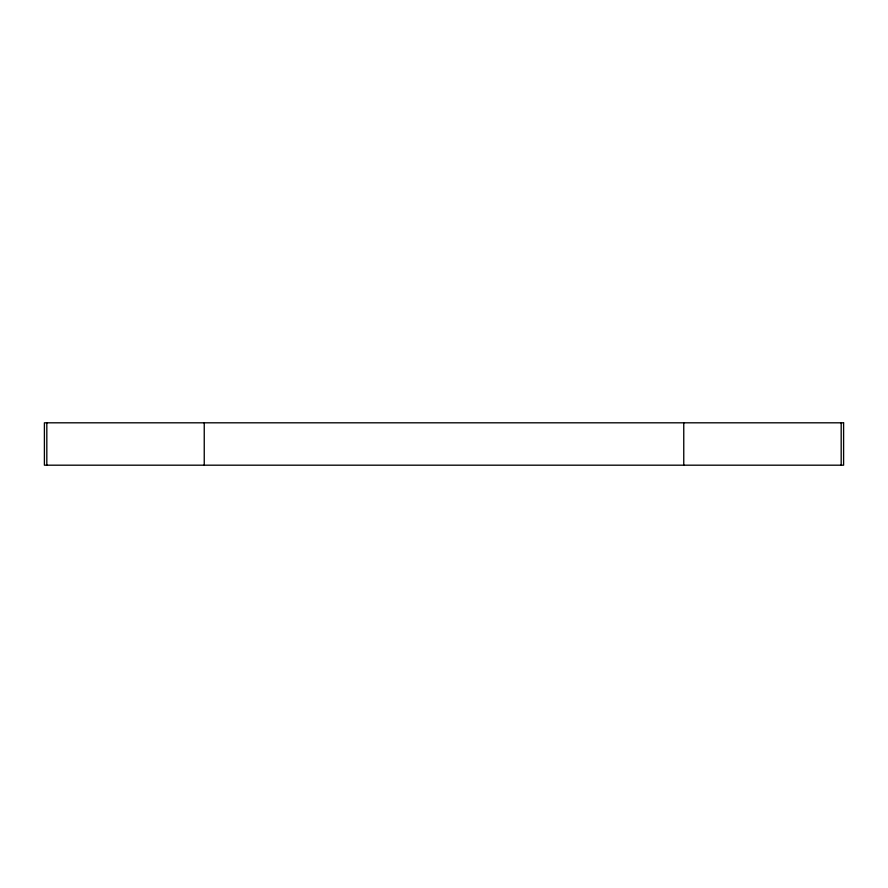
<?xml version="1.0" encoding="UTF-8"?>
<svg xmlns="http://www.w3.org/2000/svg" width="888" height="888" viewBox="0 0 888 888"><rect width="100%" height="100%" fill="white"/><g stroke="black" fill="none" stroke-linecap="round" stroke-linejoin="round"><path stroke-width="1.33" d="M841.18 422.81L841.18 465.19M683.76 422.81L683.76 465.19M204.24 422.81L204.24 465.19M46.82 422.81L46.82 465.19M843.6 422.81L44.4 422.81L44.4 465.19L843.6 465.19L843.6 422.81"/></g></svg>
